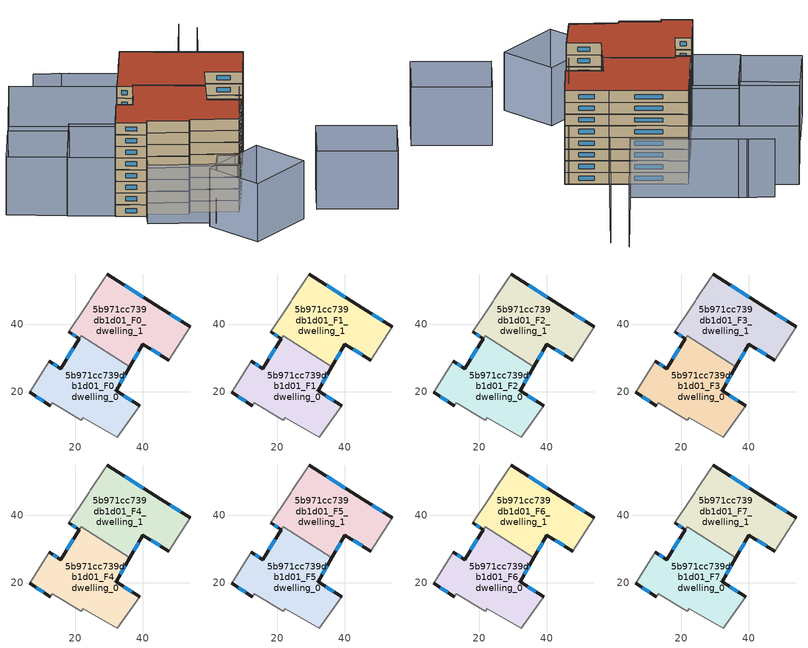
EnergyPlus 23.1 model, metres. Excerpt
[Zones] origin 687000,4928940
5b971cc739db1d01_F0_dwelling_0
 floor ground (EU_floor_Construction): 32.55,6.59 39.12,15.9 32.14,20.26 36.19,27.33 21.77,36.62 15.77,26.81 12.42,29.01 11.36,27.38 6.53,19.9 12.68,15.78 13.3,16.78 21.81,11.59 22.43,12.28 z0
 wall outside (EU_wall_Construction): 12.42,29.01 15.77,26.81 21.21,35.71 / 36.19,27.33 32.14,20.26 39.12,15.9 / 12.68,15.78 6.53,19.9 z0:3
 wall adiabatic (EU_wall_Construction): 39.12,15.9 32.55,6.59 22.43,12.28 21.81,11.59 13.3,16.78 12.68,15.78 / 6.53,19.9 11.36,27.38 12.42,29.01 z0:3
 wall to 5b971cc739db1d01_F0_dwelling_1 (EU_wall_Construction): 21.21,35.71 21.77,36.62 36.19,27.33 z0:3
 window (EU_Window_Construction): 13.51,28.29 14.68,27.53 / 34.87,25.03 33.45,22.56 / 34.41,18.84 36.85,17.32 / 10.68,17.12 8.53,18.56 / 17.54,29.7 19.44,32.81 z0.98:2.02
5b971cc739db1d01_F0_dwelling_1
 floor ground (EU_floor_Construction): 47.8,29.4 54.18,39.28 45.39,44.75 29.49,54.88 28.45,53.29 24.57,47.4 24.17,46.79 22.7,44.59 18.08,37.77 21.21,35.71 21.77,36.62 36.19,27.33 40.06,34.09 z0
 wall outside (EU_wall_Construction): 29.49,54.88 45.39,44.75 54.18,39.28 / 47.8,29.4 40.06,34.09 36.19,27.33 / 21.21,35.71 18.08,37.77 z0:3
 wall adiabatic (EU_wall_Construction): 18.08,37.77 22.7,44.59 24.17,46.79 24.57,47.4 28.45,53.29 29.49,54.88 / 54.18,39.28 47.8,29.4 z0:3
 window (EU_Window_Construction): 34.66,51.58 40.22,48.04 / 48.25,42.97 51.32,41.06 / 45.28,30.92 42.57,32.56 / 38.8,31.89 37.44,29.53 / 20.19,36.38 19.1,37.1 z0.98:2.02
5b971cc739db1d01_F1_dwelling_0
 floor to 5b971cc739db1d01_F0_dwelling_0 (EU_floor_Construction): 32.55,6.59 39.12,15.9 32.14,20.26 36.19,27.33 21.77,36.62 15.77,26.81 12.42,29.01 11.36,27.38 6.53,19.9 12.68,15.78 13.3,16.78 21.81,11.59 22.43,12.28 z3
 wall outside (EU_wall_Construction): 12.42,29.01 15.77,26.81 21.21,35.71 / 36.19,27.33 32.14,20.26 39.12,15.9 / 12.68,15.78 6.53,19.9 z3:6
 wall adiabatic (EU_wall_Construction): 39.12,15.9 32.55,6.59 22.43,12.28 21.81,11.59 13.3,16.78 12.68,15.78 / 6.53,19.9 11.36,27.38 12.42,29.01 z3:6
 wall to 5b971cc739db1d01_F1_dwelling_1 (EU_wall_Construction): 21.21,35.71 21.77,36.62 36.19,27.33 z3:6
 window (EU_Window_Construction): 13.51,28.29 14.68,27.53 / 34.87,25.03 33.45,22.56 / 34.41,18.84 36.85,17.32 / 10.68,17.12 8.53,18.56 / 17.54,29.7 19.44,32.81 z3.98:5.02
5b971cc739db1d01_F1_dwelling_1
 floor to 5b971cc739db1d01_F0_dwelling_1 (EU_floor_Construction): 47.8,29.4 54.18,39.28 45.39,44.75 29.49,54.88 28.45,53.29 24.57,47.4 24.17,46.79 22.7,44.59 18.08,37.77 21.21,35.71 21.76,36.62 36.19,27.33 40.06,34.09 z3
 wall outside (EU_wall_Construction): 29.49,54.88 45.39,44.75 54.18,39.28 / 47.8,29.4 40.06,34.09 36.19,27.33 / 21.21,35.71 18.08,37.77 z3:6
 wall adiabatic (EU_wall_Construction): 18.08,37.77 22.7,44.59 24.17,46.79 24.57,47.4 28.45,53.29 29.49,54.88 / 54.18,39.28 47.8,29.4 z3:6
 window (EU_Window_Construction): 34.66,51.58 40.22,48.04 / 48.25,42.97 51.32,41.06 / 45.28,30.92 42.57,32.56 / 38.8,31.89 37.44,29.53 / 20.19,36.38 19.1,37.1 z3.98:5.02
5b971cc739db1d01_F2_dwelling_0
 floor to 5b971cc739db1d01_F1_dwelling_0 (EU_floor_Construction): 32.55,6.59 39.12,15.9 32.14,20.26 36.19,27.33 21.77,36.62 15.77,26.81 12.42,29.01 11.36,27.38 6.53,19.9 12.68,15.78 13.3,16.78 21.81,11.59 22.43,12.28 z6
 wall outside (EU_wall_Construction): 12.42,29.01 15.77,26.81 21.21,35.71 / 36.19,27.33 32.14,20.26 39.12,15.9 / 12.68,15.78 6.53,19.9 z6:9
 wall adiabatic (EU_wall_Construction): 39.12,15.9 32.55,6.59 22.43,12.28 21.81,11.59 13.3,16.78 12.68,15.78 / 6.53,19.9 11.36,27.38 12.42,29.01 z6:9
 wall to 5b971cc739db1d01_F2_dwelling_1 (EU_wall_Construction): 21.21,35.71 21.77,36.62 36.19,27.33 z6:9
 window (EU_Window_Construction): 13.51,28.29 14.68,27.53 / 34.87,25.03 33.45,22.56 / 34.41,18.84 36.85,17.32 / 10.68,17.12 8.53,18.56 / 17.54,29.7 19.44,32.81 z6.98:8.02
5b971cc739db1d01_F2_dwelling_1
 floor to 5b971cc739db1d01_F1_dwelling_1 (EU_floor_Construction): 47.8,29.4 54.18,39.28 45.39,44.75 29.49,54.88 28.45,53.29 24.57,47.4 24.17,46.79 22.7,44.59 18.08,37.77 21.21,35.71 21.76,36.62 36.19,27.33 40.06,34.09 z6
 wall outside (EU_wall_Construction): 29.49,54.88 45.39,44.75 54.18,39.28 / 47.8,29.4 40.06,34.09 36.19,27.33 / 21.21,35.71 18.08,37.77 z6:9
 wall adiabatic (EU_wall_Construction): 18.08,37.77 22.7,44.59 24.17,46.79 24.57,47.4 28.45,53.29 29.49,54.88 / 54.18,39.28 47.8,29.4 z6:9
 window (EU_Window_Construction): 34.66,51.58 40.22,48.04 / 48.25,42.97 51.32,41.06 / 45.28,30.92 42.57,32.56 / 38.8,31.89 37.44,29.53 / 20.19,36.38 19.1,37.1 z6.98:8.02
5b971cc739db1d01_F3_dwelling_0
 floor to 5b971cc739db1d01_F2_dwelling_0 (EU_floor_Construction): 32.55,6.59 39.12,15.9 32.14,20.26 36.19,27.33 21.77,36.62 15.77,26.81 12.42,29.01 11.36,27.38 6.53,19.9 12.68,15.78 13.3,16.78 21.81,11.59 22.43,12.28 z9
 wall outside (EU_wall_Construction): 12.42,29.01 15.77,26.81 21.21,35.71 / 36.19,27.33 32.14,20.26 39.12,15.9 / 12.68,15.78 6.53,19.9 z9:12
 wall adiabatic (EU_wall_Construction): 39.12,15.9 32.55,6.59 22.43,12.28 21.81,11.59 13.3,16.78 12.68,15.78 / 6.53,19.9 11.36,27.38 12.42,29.01 z9:12
 wall to 5b971cc739db1d01_F3_dwelling_1 (EU_wall_Construction): 21.21,35.71 21.77,36.62 36.19,27.33 z9:12
 window (EU_Window_Construction): 13.51,28.29 14.68,27.53 / 34.87,25.03 33.45,22.56 / 34.41,18.84 36.85,17.32 / 10.68,17.12 8.53,18.56 / 17.54,29.7 19.44,32.81 z9.98:11.02
5b971cc739db1d01_F3_dwelling_1
 floor to 5b971cc739db1d01_F2_dwelling_1 (EU_floor_Construction): 47.8,29.4 54.18,39.28 45.39,44.75 29.49,54.88 28.45,53.29 24.57,47.4 24.17,46.79 22.7,44.59 18.08,37.77 21.21,35.71 21.76,36.62 36.19,27.33 40.06,34.09 z9
 wall outside (EU_wall_Construction): 29.49,54.88 45.39,44.75 54.18,39.28 / 47.8,29.4 40.06,34.09 36.19,27.33 / 21.21,35.71 18.08,37.77 z9:12
 wall adiabatic (EU_wall_Construction): 18.08,37.77 22.7,44.59 24.17,46.79 24.57,47.4 28.45,53.29 29.49,54.88 / 54.18,39.28 47.8,29.4 z9:12
 window (EU_Window_Construction): 34.66,51.58 40.22,48.04 / 48.25,42.97 51.32,41.06 / 45.28,30.92 42.57,32.56 / 38.8,31.89 37.44,29.53 / 20.19,36.38 19.1,37.1 z9.98:11.02
5b971cc739db1d01_F4_dwelling_0
 floor to 5b971cc739db1d01_F3_dwelling_0 (EU_floor_Construction): 32.55,6.59 39.12,15.9 32.14,20.26 36.19,27.33 21.77,36.62 15.77,26.81 12.42,29.01 11.36,27.38 6.53,19.9 12.68,15.78 13.3,16.78 21.81,11.59 22.43,12.28 z12
 wall outside (EU_wall_Construction): 12.42,29.01 15.77,26.81 21.21,35.71 / 36.19,27.33 32.14,20.26 39.12,15.9 / 12.68,15.78 6.53,19.9 z12:15
 wall adiabatic (EU_wall_Construction): 39.12,15.9 32.55,6.59 22.43,12.28 21.81,11.59 13.3,16.78 12.68,15.78 / 6.53,19.9 11.36,27.38 12.42,29.01 z12:15
 wall to 5b971cc739db1d01_F4_dwelling_1 (EU_wall_Construction): 21.21,35.71 21.77,36.62 36.19,27.33 z12:15
 window (EU_Window_Construction): 13.51,28.29 14.68,27.53 / 34.87,25.03 33.45,22.56 / 34.41,18.84 36.85,17.32 / 10.68,17.12 8.53,18.56 / 17.54,29.7 19.44,32.81 z12.98:14.02
5b971cc739db1d01_F4_dwelling_1
 floor to 5b971cc739db1d01_F3_dwelling_1 (EU_floor_Construction): 47.8,29.4 54.18,39.28 45.39,44.75 29.49,54.88 28.45,53.29 24.57,47.4 24.17,46.79 22.7,44.59 18.08,37.77 21.21,35.71 21.76,36.62 36.19,27.33 40.06,34.09 z12
 wall outside (EU_wall_Construction): 29.49,54.88 45.39,44.75 54.18,39.28 / 47.8,29.4 40.06,34.09 36.19,27.33 / 21.21,35.71 18.08,37.77 z12:15
 wall adiabatic (EU_wall_Construction): 18.08,37.77 22.7,44.59 24.17,46.79 24.57,47.4 28.45,53.29 29.49,54.88 / 54.18,39.28 47.8,29.4 z12:15
 window (EU_Window_Construction): 34.66,51.58 40.22,48.04 / 48.25,42.97 51.32,41.06 / 45.28,30.92 42.57,32.56 / 38.8,31.89 37.44,29.53 / 20.19,36.38 19.1,37.1 z12.98:14.02
5b971cc739db1d01_F5_dwelling_0
 floor to 5b971cc739db1d01_F4_dwelling_0 (EU_floor_Construction): 32.55,6.59 39.12,15.9 32.14,20.26 36.19,27.33 21.77,36.62 15.77,26.81 12.42,29.01 11.36,27.38 6.53,19.9 12.68,15.78 13.3,16.78 21.81,11.59 22.43,12.28 z15
 wall outside (EU_wall_Construction): 12.42,29.01 15.77,26.81 21.21,35.71 / 36.19,27.33 32.14,20.26 39.12,15.9 / 12.68,15.78 6.53,19.9 z15:18
 wall adiabatic (EU_wall_Construction): 39.12,15.9 32.55,6.59 22.43,12.28 21.81,11.59 13.3,16.78 12.68,15.78 / 6.53,19.9 11.36,27.38 12.42,29.01 z15:18
 wall to 5b971cc739db1d01_F5_dwelling_1 (EU_wall_Construction): 21.21,35.71 21.77,36.62 36.19,27.33 z15:18
 window (EU_Window_Construction): 13.51,28.29 14.68,27.53 / 34.87,25.03 33.45,22.56 / 34.41,18.84 36.85,17.32 / 10.68,17.12 8.53,18.56 / 17.54,29.7 19.44,32.81 z15.98:17.02
5b971cc739db1d01_F5_dwelling_1
 floor to 5b971cc739db1d01_F4_dwelling_1 (EU_floor_Construction): 47.8,29.4 54.18,39.28 45.39,44.75 29.49,54.88 28.45,53.29 24.57,47.4 24.17,46.79 22.7,44.59 18.08,37.77 21.21,35.71 21.76,36.62 36.19,27.33 40.06,34.09 z15
 wall outside (EU_wall_Construction): 29.49,54.88 45.39,44.75 54.18,39.28 / 47.8,29.4 40.06,34.09 36.19,27.33 / 21.21,35.71 18.08,37.77 z15:18
 wall adiabatic (EU_wall_Construction): 18.08,37.77 22.7,44.59 24.17,46.79 24.57,47.4 28.45,53.29 29.49,54.88 / 54.18,39.28 47.8,29.4 z15:18
 window (EU_Window_Construction): 34.66,51.58 40.22,48.04 / 48.25,42.97 51.32,41.06 / 45.28,30.92 42.57,32.56 / 38.8,31.89 37.44,29.53 / 20.19,36.38 19.1,37.1 z15.98:17.02
5b971cc739db1d01_F6_dwelling_0
 floor to 5b971cc739db1d01_F5_dwelling_0 (EU_floor_Construction): 32.55,6.59 39.12,15.9 32.14,20.26 36.19,27.33 21.77,36.62 15.77,26.81 12.42,29.01 11.36,27.38 6.53,19.9 12.68,15.78 13.3,16.78 21.81,11.59 22.43,12.28 z18
 wall outside (EU_wall_Construction): 12.42,29.01 15.77,26.81 21.21,35.71 / 36.19,27.33 32.14,20.26 39.12,15.9 / 12.68,15.78 6.53,19.9 z18:21
 wall adiabatic (EU_wall_Construction): 39.12,15.9 32.55,6.59 22.43,12.28 21.81,11.59 13.3,16.78 12.68,15.78 / 6.53,19.9 11.36,27.38 12.42,29.01 z18:21
 wall to 5b971cc739db1d01_F6_dwelling_1 (EU_wall_Construction): 21.21,35.71 21.77,36.62 36.19,27.33 z18:21
 window (EU_Window_Construction): 13.51,28.29 14.68,27.53 / 34.87,25.03 33.45,22.56 / 34.41,18.84 36.85,17.32 / 10.68,17.12 8.53,18.56 / 17.54,29.7 19.44,32.81 z18.98:20.02
5b971cc739db1d01_F6_dwelling_1
 floor to 5b971cc739db1d01_F5_dwelling_1 (EU_floor_Construction): 47.8,29.4 54.18,39.28 45.39,44.75 29.49,54.88 28.45,53.29 24.57,47.4 24.17,46.79 22.7,44.59 18.08,37.77 21.21,35.71 21.76,36.62 36.19,27.33 40.06,34.09 z18
 wall outside (EU_wall_Construction): 29.49,54.88 45.39,44.75 54.18,39.28 / 47.8,29.4 40.06,34.09 36.19,27.33 / 21.21,35.71 18.08,37.77 z18:21
 wall adiabatic (EU_wall_Construction): 18.08,37.77 22.7,44.59 24.17,46.79 24.57,47.4 28.45,53.29 29.49,54.88 / 54.18,39.28 47.8,29.4 z18:21
 window (EU_Window_Construction): 34.66,51.58 40.22,48.04 / 48.25,42.97 51.32,41.06 / 45.28,30.92 42.57,32.56 / 38.8,31.89 37.44,29.53 / 20.19,36.38 19.1,37.1 z18.98:20.02
5b971cc739db1d01_F7_dwelling_0
 floor to 5b971cc739db1d01_F6_dwelling_0 (EU_floor_Construction): 32.55,6.59 39.12,15.9 32.14,20.26 36.19,27.33 21.77,36.62 15.77,26.81 12.42,29.01 11.36,27.38 6.53,19.9 12.68,15.78 13.3,16.78 21.81,11.59 22.43,12.28 z21
 wall outside (EU_wall_Construction): 12.42,29.01 15.77,26.81 21.21,35.71 / 36.19,27.33 32.14,20.26 39.12,15.9 / 12.68,15.78 6.53,19.9 z21:24
 wall adiabatic (EU_wall_Construction): 39.12,15.9 32.55,6.59 22.43,12.28 21.81,11.59 13.3,16.78 12.68,15.78 / 6.53,19.9 11.36,27.38 12.42,29.01 z21:24
 wall to 5b971cc739db1d01_F7_dwelling_1 (EU_wall_Construction): 21.21,35.71 21.77,36.62 36.19,27.33 z21:24
 window (EU_Window_Construction): 13.51,28.29 14.68,27.53 / 34.87,25.03 33.45,22.56 / 34.41,18.84 36.85,17.32 / 10.68,17.12 8.53,18.56 / 17.54,29.7 19.44,32.81 z21.98:23.02
 roof outside (EU_roof_Construction): 36.19,27.33 32.14,20.26 39.12,15.9 32.55,6.59 22.43,12.28 21.81,11.59 13.3,16.78 12.68,15.78 6.53,19.9 11.36,27.38 12.42,29.01 15.77,26.81 21.77,36.62 z24
5b971cc739db1d01_F7_dwelling_1
 floor to 5b971cc739db1d01_F6_dwelling_1 (EU_floor_Construction): 47.8,29.4 54.18,39.28 45.39,44.75 29.49,54.88 28.45,53.29 24.57,47.4 24.17,46.79 22.7,44.59 18.08,37.77 21.21,35.71 21.76,36.62 36.19,27.33 40.06,34.09 z21
 wall outside (EU_wall_Construction): 29.49,54.88 45.39,44.75 54.18,39.28 / 47.8,29.4 40.06,34.09 36.19,27.33 / 21.21,35.71 18.08,37.77 z21:24
 wall adiabatic (EU_wall_Construction): 18.08,37.77 22.7,44.59 24.17,46.79 24.57,47.4 28.45,53.29 29.49,54.88 / 54.18,39.28 47.8,29.4 z21:24
 window (EU_Window_Construction): 34.66,51.58 40.22,48.04 / 48.25,42.97 51.32,41.06 / 45.28,30.92 42.57,32.56 / 38.8,31.89 37.44,29.53 / 20.19,36.38 19.1,37.1 z21.98:23.02
 roof outside (EU_roof_Construction): 45.39,44.75 54.18,39.28 47.8,29.4 40.06,34.09 36.19,27.33 21.77,36.62 21.21,35.71 18.08,37.77 22.7,44.59 24.17,46.79 24.57,47.4 28.45,53.29 29.49,54.88 z24
shading: 32.32,6.23 53.37,39.79 / 23.62,67.76 16.17,71.89 / 48.76,50.63 63.25,74.3 / 60.72,78.56 45.16,53.99 / 45.16,53.99 21.65,68.88 / 31.8,5.59 28.8,1.09 / 28.8,1.09 24.59,3.9 / 24.59,3.9 27.59,8.4 / 27.59,8.4 31.8,5.59 / 43.4,-4.92 26.98,-10.59 / 26.98,-10.59 22.27,3.04 / 22.27,3.04 38.69,8.71 / 38.69,8.71 43.4,-4.92 / 56.55,10.95 72.96,1.1 / 72.96,1.1 65.27,-11.71 / 65.27,-11.71 48.86,-1.86 / 48.86,-1.86 56.55,10.95 / 13.52,17.29 32.55,6.59 / 32.55,6.59 29.64,1.42 / 29.64,1.42 10.62,12.12 / 10.62,12.12 13.52,17.29 / 17.26,36.5 6.53,19.9 / 6.53,19.9 -2.97,26.04 / -2.97,26.04 7.76,42.64 / 7.76,42.64 17.26,36.5 / 5.6,38.99 -2.85,26.22 / -2.85,26.22 -14.91,34.2 / -14.91,34.2 -6.46,46.97 / -6.46,46.97 5.6,38.99 / 7.46,68.78 29.49,54.88 / 29.49,54.88 16.84,34.85 / 16.84,34.85 -5.18,48.75 / -5.18,48.75 7.46,68.78 z0:15
[Building]
EU S2 Campaign: North Axis=0; Terrain=City; Solar Distribution=FullExterior
[Site:Location]
Bologna: Latitude=44.5; Longitude=11.25; Time Zone=1; Elevation=37
[SizingPeriod:WeatherFileDays]
AnnualSizingPeriod: Begin Month=1; Begin Day of Month=1; End Month=12; End Day of Month=31; Day of Week for Start Day=Monday; Use Weather File Daylight Saving Period=No; Use Weather File Rain and Snow Indicators=No
[MATERIAL]
EU_InternalMass_Material: Roughness=MediumRough; Thickness=0.1; Conductivity=1; Density=1800; Specific Heat=900; Thermal Absorptance=0.9; Solar Absorptance=0.7; Visible Absorptance=0.7
[MATERIAL:NOMASS] Roughness=MediumRough; Thermal Absorptance=0.9; Solar Absorptance=0.7; Visible Absorptance=0.7
Name | Thermal Resistance
EU_wall_NoMass | 0.905828
EU_roof_NoMass | 0.37593
EU_floor_NoMass | 0.67114
[WINDOWMATERIAL:SIMPLEGLAZINGSYSTEM]
EU_Window_SimpleGlazing: UFactor=4.52486; Solar Heat Gain Coefficient=0.85; Visible Transmittance=0.85
[CONSTRUCTION]
EU_wall_Construction: EU_wall_NoMass
EU_roof_Construction: EU_roof_NoMass
EU_floor_Construction: EU_floor_NoMass
EU_InternalMass_Construction: EU_InternalMass_Material
EU_Window_Construction: EU_Window_SimpleGlazing
[ZONE] Type=1; Multiplier=1; Ceiling Height=autocalculate; Floor Area=autocalculate; Part of Total Floor Area=Yes
Name | Volume
5b971cc739db1d01_F0_dwelling_0; 5b971cc739db1d01_F1_dwelling_0; 5b971cc739db1d01_F2_dwelling_0; 5b971cc739db1d01_F3_dwelling_0; 5b971cc739db1d01_F4_dwelling_0; 5b971cc739db1d01_F5_dwelling_0; 5b971cc739db1d01_F6_dwelling_0; 5b971cc739db1d01_F7_dwelling_0 | 1504.17
5b971cc739db1d01_F0_dwelling_1; 5b971cc739db1d01_F1_dwelling_1; 5b971cc739db1d01_F2_dwelling_1; 5b971cc739db1d01_F3_dwelling_1; 5b971cc739db1d01_F4_dwelling_1; 5b971cc739db1d01_F5_dwelling_1; 5b971cc739db1d01_F6_dwelling_1; 5b971cc739db1d01_F7_dwelling_1 | 1527.68
[INTERNALMASS] Construction=EU_InternalMass_Construction
Name | Zone or ZoneList | Surface Area
5b971cc739db1d01_F0_dwelling_0_EU_InternalMass | 5b971cc739db1d01_F0_dwelling_0 | 501.425
5b971cc739db1d01_F0_dwelling_1_EU_InternalMass | 5b971cc739db1d01_F0_dwelling_1 | 509.226
5b971cc739db1d01_F1_dwelling_0_EU_InternalMass | 5b971cc739db1d01_F1_dwelling_0 | 501.425
5b971cc739db1d01_F1_dwelling_1_EU_InternalMass | 5b971cc739db1d01_F1_dwelling_1 | 509.226
5b971cc739db1d01_F2_dwelling_0_EU_InternalMass | 5b971cc739db1d01_F2_dwelling_0 | 501.425
5b971cc739db1d01_F2_dwelling_1_EU_InternalMass | 5b971cc739db1d01_F2_dwelling_1 | 509.226
5b971cc739db1d01_F3_dwelling_0_EU_InternalMass | 5b971cc739db1d01_F3_dwelling_0 | 501.425
5b971cc739db1d01_F3_dwelling_1_EU_InternalMass | 5b971cc739db1d01_F3_dwelling_1 | 509.226
5b971cc739db1d01_F4_dwelling_0_EU_InternalMass | 5b971cc739db1d01_F4_dwelling_0 | 501.425
5b971cc739db1d01_F4_dwelling_1_EU_InternalMass | 5b971cc739db1d01_F4_dwelling_1 | 509.226
5b971cc739db1d01_F5_dwelling_0_EU_InternalMass | 5b971cc739db1d01_F5_dwelling_0 | 501.425
5b971cc739db1d01_F5_dwelling_1_EU_InternalMass | 5b971cc739db1d01_F5_dwelling_1 | 509.226
5b971cc739db1d01_F6_dwelling_0_EU_InternalMass | 5b971cc739db1d01_F6_dwelling_0 | 501.425
5b971cc739db1d01_F6_dwelling_1_EU_InternalMass | 5b971cc739db1d01_F6_dwelling_1 | 509.226
5b971cc739db1d01_F7_dwelling_0_EU_InternalMass | 5b971cc739db1d01_F7_dwelling_0 | 501.425
5b971cc739db1d01_F7_dwelling_1_EU_InternalMass | 5b971cc739db1d01_F7_dwelling_1 | 509.226
[OTHEREQUIPMENT] Fuel Type=Electricity; Design Level Calculation Method=Watts/Area; Power per Zone Floor Area=1; Fraction Latent=0; Fraction Radiant=0; Fraction Lost=0; Carbon Dioxide Generation Rate=0; EndUse Subcategory=EU_Step8_InternalGains
Name | Zone or ZoneList or Space or SpaceList | Schedule
EU_Step8_InternalGain_5b971cc739db1d01_F0_dwelling_0_f000 | 5b971cc739db1d01_F0_dwelling_0 | EU_Step8_GainSchedule_5b971cc739db1d01_F0_dwelling_0_f000
EU_Step8_InternalGain_5b971cc739db1d01_F0_dwelling_1_f000 | 5b971cc739db1d01_F0_dwelling_1 | EU_Step8_GainSchedule_5b971cc739db1d01_F0_dwelling_1_f000
EU_Step8_InternalGain_5b971cc739db1d01_F1_dwelling_0_f000 | 5b971cc739db1d01_F1_dwelling_0 | EU_Step8_GainSchedule_5b971cc739db1d01_F1_dwelling_0_f000
EU_Step8_InternalGain_5b971cc739db1d01_F1_dwelling_1_f000 | 5b971cc739db1d01_F1_dwelling_1 | EU_Step8_GainSchedule_5b971cc739db1d01_F1_dwelling_1_f000
EU_Step8_InternalGain_5b971cc739db1d01_F2_dwelling_0_f000 | 5b971cc739db1d01_F2_dwelling_0 | EU_Step8_GainSchedule_5b971cc739db1d01_F2_dwelling_0_f000
EU_Step8_InternalGain_5b971cc739db1d01_F2_dwelling_1_f000 | 5b971cc739db1d01_F2_dwelling_1 | EU_Step8_GainSchedule_5b971cc739db1d01_F2_dwelling_1_f000
EU_Step8_InternalGain_5b971cc739db1d01_F3_dwelling_0_f000 | 5b971cc739db1d01_F3_dwelling_0 | EU_Step8_GainSchedule_5b971cc739db1d01_F3_dwelling_0_f000
EU_Step8_InternalGain_5b971cc739db1d01_F3_dwelling_1_f000 | 5b971cc739db1d01_F3_dwelling_1 | EU_Step8_GainSchedule_5b971cc739db1d01_F3_dwelling_1_f000
EU_Step8_InternalGain_5b971cc739db1d01_F4_dwelling_0_f000 | 5b971cc739db1d01_F4_dwelling_0 | EU_Step8_GainSchedule_5b971cc739db1d01_F4_dwelling_0_f000
EU_Step8_InternalGain_5b971cc739db1d01_F4_dwelling_1_f000 | 5b971cc739db1d01_F4_dwelling_1 | EU_Step8_GainSchedule_5b971cc739db1d01_F4_dwelling_1_f000
EU_Step8_InternalGain_5b971cc739db1d01_F5_dwelling_0_f000 | 5b971cc739db1d01_F5_dwelling_0 | EU_Step8_GainSchedule_5b971cc739db1d01_F5_dwelling_0_f000
EU_Step8_InternalGain_5b971cc739db1d01_F5_dwelling_1_f000 | 5b971cc739db1d01_F5_dwelling_1 | EU_Step8_GainSchedule_5b971cc739db1d01_F5_dwelling_1_f000
EU_Step8_InternalGain_5b971cc739db1d01_F6_dwelling_0_f000 | 5b971cc739db1d01_F6_dwelling_0 | EU_Step8_GainSchedule_5b971cc739db1d01_F6_dwelling_0_f000
EU_Step8_InternalGain_5b971cc739db1d01_F6_dwelling_1_f000 | 5b971cc739db1d01_F6_dwelling_1 | EU_Step8_GainSchedule_5b971cc739db1d01_F6_dwelling_1_f000
EU_Step8_InternalGain_5b971cc739db1d01_F7_dwelling_0_f000 | 5b971cc739db1d01_F7_dwelling_0 | EU_Step8_GainSchedule_5b971cc739db1d01_F7_dwelling_0_f000
EU_Step8_InternalGain_5b971cc739db1d01_F7_dwelling_1_f000 | 5b971cc739db1d01_F7_dwelling_1 | EU_Step8_GainSchedule_5b971cc739db1d01_F7_dwelling_1_f000
[ZONEVENTILATION:DESIGNFLOWRATE] Schedule=EU_AlwaysOn; Design Flow Rate Calculation Method=AirChanges/Hour; Air Changes per Hour=0.73129; Ventilation Type=Natural; Fan Pressure Rise=0; Fan Total Efficiency=1; Constant Term Coefficient=1; Temperature Term Coefficient=0; Velocity Term Coefficient=0; Velocity Squared Term Coefficient=0; Minimum Indoor Temperature=-100; Maximum Indoor Temperature=100; Delta Temperature=-100; Minimum Outdoor Temperature=-100; Maximum Outdoor Temperature=100; Maximum Wind Speed=40
Name | Zone or ZoneList or Space or SpaceList
EU_ConstantAir_5b971cc739db1d01_F0_dwelling_0 | 5b971cc739db1d01_F0_dwelling_0
EU_ConstantAir_5b971cc739db1d01_F0_dwelling_1 | 5b971cc739db1d01_F0_dwelling_1
EU_ConstantAir_5b971cc739db1d01_F1_dwelling_0 | 5b971cc739db1d01_F1_dwelling_0
EU_ConstantAir_5b971cc739db1d01_F1_dwelling_1 | 5b971cc739db1d01_F1_dwelling_1
EU_ConstantAir_5b971cc739db1d01_F2_dwelling_0 | 5b971cc739db1d01_F2_dwelling_0
EU_ConstantAir_5b971cc739db1d01_F2_dwelling_1 | 5b971cc739db1d01_F2_dwelling_1
EU_ConstantAir_5b971cc739db1d01_F3_dwelling_0 | 5b971cc739db1d01_F3_dwelling_0
EU_ConstantAir_5b971cc739db1d01_F3_dwelling_1 | 5b971cc739db1d01_F3_dwelling_1
EU_ConstantAir_5b971cc739db1d01_F4_dwelling_0 | 5b971cc739db1d01_F4_dwelling_0
EU_ConstantAir_5b971cc739db1d01_F4_dwelling_1 | 5b971cc739db1d01_F4_dwelling_1
EU_ConstantAir_5b971cc739db1d01_F5_dwelling_0 | 5b971cc739db1d01_F5_dwelling_0
EU_ConstantAir_5b971cc739db1d01_F5_dwelling_1 | 5b971cc739db1d01_F5_dwelling_1
EU_ConstantAir_5b971cc739db1d01_F6_dwelling_0 | 5b971cc739db1d01_F6_dwelling_0
EU_ConstantAir_5b971cc739db1d01_F6_dwelling_1 | 5b971cc739db1d01_F6_dwelling_1
EU_ConstantAir_5b971cc739db1d01_F7_dwelling_0 | 5b971cc739db1d01_F7_dwelling_0
EU_ConstantAir_5b971cc739db1d01_F7_dwelling_1 | 5b971cc739db1d01_F7_dwelling_1
[HVACTEMPLATE:THERMOSTAT] Constant Heating Setpoint=20; Constant Cooling Setpoint=50
EU_HeatOnly_5b971cc739db1d01_F0_dwelling_0; EU_HeatOnly_5b971cc739db1d01_F0_dwelling_1; EU_HeatOnly_5b971cc739db1d01_F1_dwelling_0; EU_HeatOnly_5b971cc739db1d01_F1_dwelling_1; EU_HeatOnly_5b971cc739db1d01_F2_dwelling_0; EU_HeatOnly_5b971cc739db1d01_F2_dwelling_1; EU_HeatOnly_5b971cc739db1d01_F3_dwelling_0; EU_HeatOnly_5b971cc739db1d01_F3_dwelling_1; EU_HeatOnly_5b971cc739db1d01_F4_dwelling_0; EU_HeatOnly_5b971cc739db1d01_F4_dwelling_1; EU_HeatOnly_5b971cc739db1d01_F5_dwelling_0; EU_HeatOnly_5b971cc739db1d01_F5_dwelling_1; EU_HeatOnly_5b971cc739db1d01_F6_dwelling_0; EU_HeatOnly_5b971cc739db1d01_F6_dwelling_1; EU_HeatOnly_5b971cc739db1d01_F7_dwelling_0; EU_HeatOnly_5b971cc739db1d01_F7_dwelling_1
[HVACTEMPLATE:ZONE:IDEALLOADSAIRSYSTEM] System Availability Schedule=EU_AlwaysOn; Maximum Heating Supply Air Temperature=50; Minimum Cooling Supply Air Temperature=13; Maximum Heating Supply Air Humidity Ratio=0.0156; Minimum Cooling Supply Air Humidity Ratio=0.0077; Heating Limit=NoLimit; Cooling Limit=NoLimit; Heating Availability Schedule=EU_AlwaysOn; Cooling Availability Schedule=EU_CoolingOff; Dehumidification Control Type=ConstantSensibleHeatRatio; Cooling Sensible Heat Ratio=0.7; Dehumidification Setpoint=60; Humidification Control Type=None; Humidification Setpoint=30; Outdoor Air Method=None; Outdoor Air Flow Rate per Person=0.00944; Outdoor Air Flow Rate per Zone Floor Area=0; Outdoor Air Flow Rate per Zone=0; Demand Controlled Ventilation Type=None; Outdoor Air Economizer Type=NoEconomizer; Heat Recovery Type=None; Sensible Heat Recovery Effectiveness=0.7; Latent Heat Recovery Effectiveness=0.65
Name | Template Thermostat
5b971cc739db1d01_F0_dwelling_0 | EU_HeatOnly_5b971cc739db1d01_F0_dwelling_0
5b971cc739db1d01_F0_dwelling_1 | EU_HeatOnly_5b971cc739db1d01_F0_dwelling_1
5b971cc739db1d01_F1_dwelling_0 | EU_HeatOnly_5b971cc739db1d01_F1_dwelling_0
5b971cc739db1d01_F1_dwelling_1 | EU_HeatOnly_5b971cc739db1d01_F1_dwelling_1
5b971cc739db1d01_F2_dwelling_0 | EU_HeatOnly_5b971cc739db1d01_F2_dwelling_0
5b971cc739db1d01_F2_dwelling_1 | EU_HeatOnly_5b971cc739db1d01_F2_dwelling_1
5b971cc739db1d01_F3_dwelling_0 | EU_HeatOnly_5b971cc739db1d01_F3_dwelling_0
5b971cc739db1d01_F3_dwelling_1 | EU_HeatOnly_5b971cc739db1d01_F3_dwelling_1
5b971cc739db1d01_F4_dwelling_0 | EU_HeatOnly_5b971cc739db1d01_F4_dwelling_0
5b971cc739db1d01_F4_dwelling_1 | EU_HeatOnly_5b971cc739db1d01_F4_dwelling_1
5b971cc739db1d01_F5_dwelling_0 | EU_HeatOnly_5b971cc739db1d01_F5_dwelling_0
5b971cc739db1d01_F5_dwelling_1 | EU_HeatOnly_5b971cc739db1d01_F5_dwelling_1
5b971cc739db1d01_F6_dwelling_0 | EU_HeatOnly_5b971cc739db1d01_F6_dwelling_0
5b971cc739db1d01_F6_dwelling_1 | EU_HeatOnly_5b971cc739db1d01_F6_dwelling_1
5b971cc739db1d01_F7_dwelling_0 | EU_HeatOnly_5b971cc739db1d01_F7_dwelling_0
5b971cc739db1d01_F7_dwelling_1 | EU_HeatOnly_5b971cc739db1d01_F7_dwelling_1
[SIZING:ZONE] Zone Cooling Design Supply Air Temperature Input Method=SupplyAirTemperature; Zone Cooling Design Supply Air Temperature=13; Zone Heating Design Supply Air Temperature Input Method=SupplyAirTemperature; Zone Heating Design Supply Air Temperature=50; Zone Cooling Design Supply Air Humidity Ratio=0.008; Zone Heating Design Supply Air Humidity Ratio=0.008; Cooling Design Air Flow Method=DesignDay; Cooling Design Air Flow Rate=0; Cooling Minimum Air Flow per Zone Floor Area=0.000762; Cooling Minimum Air Flow=0; Cooling Minimum Air Flow Fraction=0.2; Heating Design Air Flow Method=DesignDay; Heating Design Air Flow Rate=0; Heating Maximum Air Flow per Zone Floor Area=0.002032; Heating Maximum Air Flow=0.141576; Heating Maximum Air Flow Fraction=0.3; Account for Dedicated Outdoor Air System=No; Dedicated Outdoor Air System Control Strategy=NeutralSupplyAir; Dedicated Outdoor Air Low Setpoint Temperature for Design=autosize; Dedicated Outdoor Air High Setpoint Temperature for Design=autosize; Zone Load Sizing Method=Sensible Load Only No Latent Load; Zone Latent Cooling Design Supply Air Humidity Ratio Input Method=HumidityRatioDifference; Zone Cooling Design Supply Air Humidity Ratio Difference=0.005; Zone Latent Heating Design Supply Air Humidity Ratio Input Method=HumidityRatioDifference; Zone Humidification Design Supply Air Humidity Ratio Difference=0.005
5b971cc739db1d01_F0_dwelling_0; 5b971cc739db1d01_F0_dwelling_1; 5b971cc739db1d01_F1_dwelling_0; 5b971cc739db1d01_F1_dwelling_1; 5b971cc739db1d01_F2_dwelling_0; 5b971cc739db1d01_F2_dwelling_1; 5b971cc739db1d01_F3_dwelling_0; 5b971cc739db1d01_F3_dwelling_1; 5b971cc739db1d01_F4_dwelling_0; 5b971cc739db1d01_F4_dwelling_1; 5b971cc739db1d01_F5_dwelling_0; 5b971cc739db1d01_F5_dwelling_1; 5b971cc739db1d01_F6_dwelling_0; 5b971cc739db1d01_F6_dwelling_1; 5b971cc739db1d01_F7_dwelling_0; 5b971cc739db1d01_F7_dwelling_1
[SCHEDULE:CONSTANT]
Name | Hourly Value
EU_AlwaysOn | 1
EU_CoolingOff | 0
[SCHEDULE:FILE] Column Number=1; Rows to Skip at Top=0; Number of Hours of Data=8760; Column Separator=Comma; Interpolate to Timestep=No; Minutes per Item=60; Adjust Schedule for Daylight Savings=Yes
Name | File
EU_Step8_GainSchedule_5b971cc739db1d01_F0_dwelling_0_f000 | ../../schedules/5b971cc739db1d01/5b971cc739db1d01_F0_dwelling_0_f000_gain.csv
EU_Step8_GainSchedule_5b971cc739db1d01_F0_dwelling_1_f000 | ../../schedules/5b971cc739db1d01/5b971cc739db1d01_F0_dwelling_1_f000_gain.csv
EU_Step8_GainSchedule_5b971cc739db1d01_F1_dwelling_0_f000 | ../../schedules/5b971cc739db1d01/5b971cc739db1d01_F1_dwelling_0_f000_gain.csv
EU_Step8_GainSchedule_5b971cc739db1d01_F1_dwelling_1_f000 | ../../schedules/5b971cc739db1d01/5b971cc739db1d01_F1_dwelling_1_f000_gain.csv
EU_Step8_GainSchedule_5b971cc739db1d01_F2_dwelling_0_f000 | ../../schedules/5b971cc739db1d01/5b971cc739db1d01_F2_dwelling_0_f000_gain.csv
EU_Step8_GainSchedule_5b971cc739db1d01_F2_dwelling_1_f000 | ../../schedules/5b971cc739db1d01/5b971cc739db1d01_F2_dwelling_1_f000_gain.csv
EU_Step8_GainSchedule_5b971cc739db1d01_F3_dwelling_0_f000 | ../../schedules/5b971cc739db1d01/5b971cc739db1d01_F3_dwelling_0_f000_gain.csv
EU_Step8_GainSchedule_5b971cc739db1d01_F3_dwelling_1_f000 | ../../schedules/5b971cc739db1d01/5b971cc739db1d01_F3_dwelling_1_f000_gain.csv
EU_Step8_GainSchedule_5b971cc739db1d01_F4_dwelling_0_f000 | ../../schedules/5b971cc739db1d01/5b971cc739db1d01_F4_dwelling_0_f000_gain.csv
EU_Step8_GainSchedule_5b971cc739db1d01_F4_dwelling_1_f000 | ../../schedules/5b971cc739db1d01/5b971cc739db1d01_F4_dwelling_1_f000_gain.csv
EU_Step8_GainSchedule_5b971cc739db1d01_F5_dwelling_0_f000 | ../../schedules/5b971cc739db1d01/5b971cc739db1d01_F5_dwelling_0_f000_gain.csv
EU_Step8_GainSchedule_5b971cc739db1d01_F5_dwelling_1_f000 | ../../schedules/5b971cc739db1d01/5b971cc739db1d01_F5_dwelling_1_f000_gain.csv
EU_Step8_GainSchedule_5b971cc739db1d01_F6_dwelling_0_f000 | ../../schedules/5b971cc739db1d01/5b971cc739db1d01_F6_dwelling_0_f000_gain.csv
EU_Step8_GainSchedule_5b971cc739db1d01_F6_dwelling_1_f000 | ../../schedules/5b971cc739db1d01/5b971cc739db1d01_F6_dwelling_1_f000_gain.csv
EU_Step8_GainSchedule_5b971cc739db1d01_F7_dwelling_0_f000 | ../../schedules/5b971cc739db1d01/5b971cc739db1d01_F7_dwelling_0_f000_gain.csv
EU_Step8_GainSchedule_5b971cc739db1d01_F7_dwelling_1_f000 | ../../schedules/5b971cc739db1d01/5b971cc739db1d01_F7_dwelling_1_f000_gain.csv
